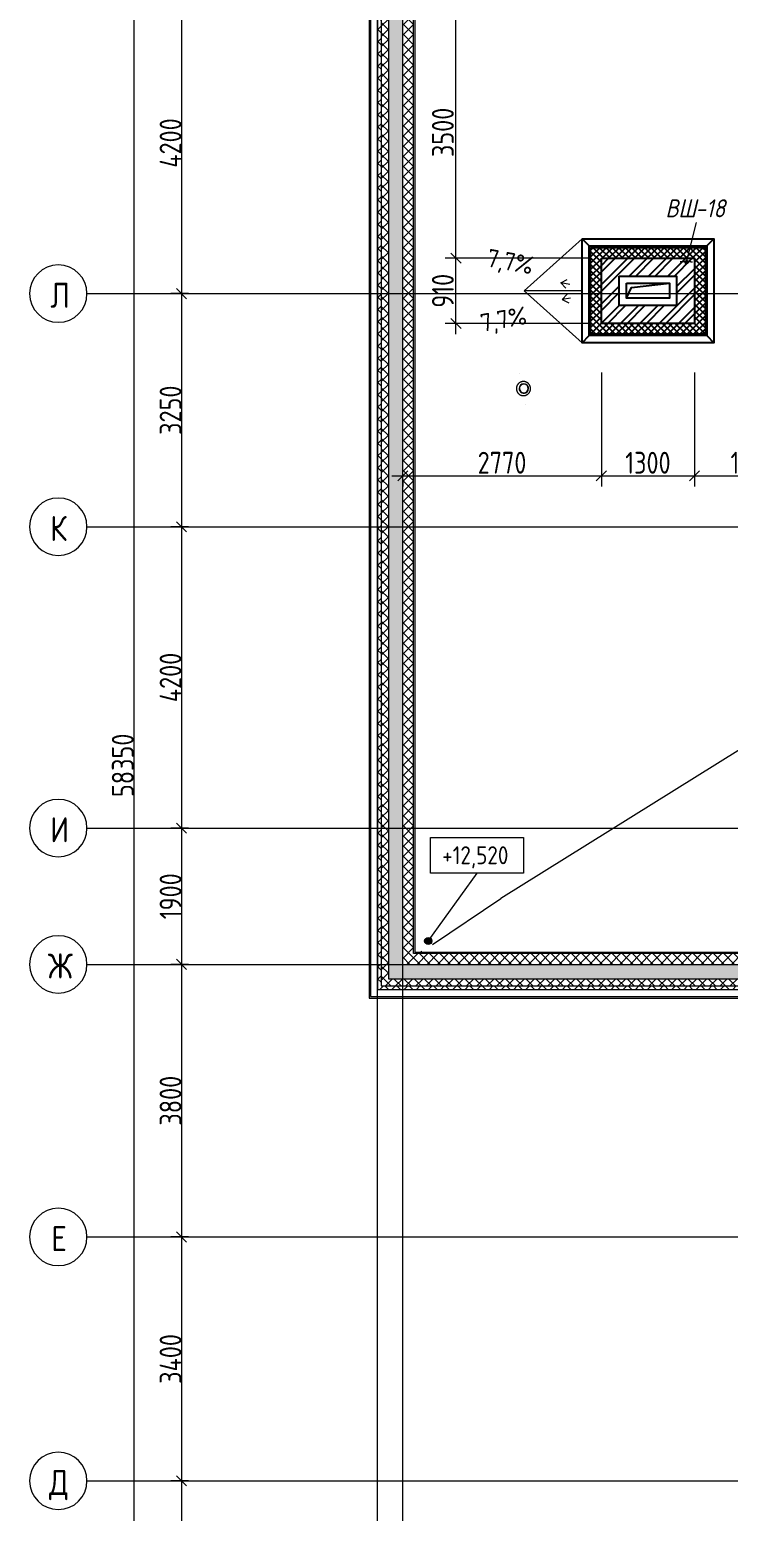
# Model space of a CAD drawing. Header units: millimetres. Extents: x -68946 to 690821, y -552984 to 293768.
# Drawn here: x 87963 to 97709, y -525181 to -504526 of the extents above; entities that cross this region are included whole.
import ezdxf

# ---------------------------------------------------------------- set-up
doc = ezdxf.new("R2010")
doc.units = ezdxf.units.MM
doc.linetypes.add('ADSK_Линия сетки', pattern=[2500, 2000, -250, 0, -250])
doc.layers.get('Defpoints').update_dxf_attribs({"color": 250})
for name, color, linetype, lineweight in [('Аннотация', 250, 'Continuous', 20), ('Крыша', 7, 'Continuous', 5), ('Оборудование', 7, 'Continuous', 9), ('Оси', 250, 'Continuous', 9), ('Отметки', 7, 'Continuous', 9), ('Размеры', 7, 'Continuous', 9), ('Стены внутренние', 7, 'Continuous', 9), ('Стены наружные', 7, 'Continuous', 9), ('Стены отделка', 7, 'Continuous', 13), ('Стены перегородки', 7, 'Continuous', 13), ('Стены штриховка', 250, 'Continuous', 9)]:
    doc.layers.add(name, color=color, linetype=linetype, lineweight=lineweight)
doc.styles.add('GOST Common', font='', dxfattribs={"width": 0.9, "height": 350})
doc.styles.add('GOST Common_1', font='', dxfattribs={"width": 0.9, "height": 250})
doc.styles.add('GOST Common_2', font='', dxfattribs={"width": 0.8, "height": 350})
doc.styles.add('GOST Common_I', font='', dxfattribs={"width": 0.9, "height": 250})
doc.styles.add('ISOCPEUR_1', font='isocpeur.ttf', dxfattribs={"width": 0.9, "height": 250})
doc.styles.add('А3', font='ГОСТ тип А.ttf')
doc.styles.get('GOST Common').set_extended_font_data('GOST Common')
doc.styles.get('GOST Common_1').set_extended_font_data('GOST Common')
doc.styles.get('GOST Common_2').set_extended_font_data('GOST Common')
doc.styles.get('GOST Common_I').set_extended_font_data('GOST Common', italic=True)
doc.dimstyles.new('ADSK_Основной_2_5_мм_Округление_до_10_мм_1', dxfattribs={"dimscale": 304.8, "dimtxt": 0.824897, "dimasz": 0.463911, "dimexe": 0.492126, "dimexo": 0.001615, "dimgap": 6.56168e-05, "dimtad": 1, "dimdec": 0, "dimlfac": 304.8, "dimrnd": 10, "dimdsep": 46, "dimtxsty": 'GOST Common_1', "dimblk1": 'OBLIQUE', "dimblk2": 'OBLIQUE', "dimsah": 1, "dimcen": 0.09, "dimdle": 0.492126, "dimazin": 0, "dimtfac": 1, "dimtdec": 4, "dimtix": 1, "dimtmove": 0, "dimatfit": 3, "dimfxl": 1, "dimtvp": 1, "dimtolj": 1, "dimtzin": 0, "dimlwd": 9, "dimlwe": 9, "dimarcsym": 2})
doc.dimstyles.new('ADSK_Основной_2_мм_1', dxfattribs={"dimscale": 304.8, "dimtxt": 201.142999, "dimasz": 0.463911, "dimexe": 0.492126, "dimexo": 0.492126, "dimgap": 0.098425, "dimtad": 1, "dimdec": 0, "dimdsep": 46, "dimtxsty": 'GOST Common_2', "dimblk1": 'OBLIQUE', "dimblk2": 'OBLIQUE', "dimsah": 1, "dimcen": 0.09, "dimdle": 0.492126, "dimazin": 0, "dimtfac": 1, "dimtdec": 4, "dimtix": 1, "dimtmove": 0, "dimatfit": 3, "dimfxl": 1, "dimtvp": 1, "dimtolj": 1, "dimtzin": 0, "dimlwd": 9, "dimlwe": 9, "dimarcsym": 2})
pattern_1 = [(135, (23667.23, -543980.64), (-142.56192, -142.56192), []), (135, (23809.8, -543980.64), (-142.56192, -142.56192), [252.016, -50.403, 3.353, -47.05])]
pattern_2 = [(45, (23667.23, -543980.64), (-70.71068, 70.71068), []), (135, (23667.23, -543980.64), (-70.71068, -70.71068), [])]
pattern_3 = [(135, (23667.23, -543980.64), (-84.85281, -84.85281), []), (225, (23667.23, -543980.64), (84.85281, -84.85281), [])]

# ---------------------------------------------------------------- blocks, each defined once
blk = doc.blocks.new('TN_Аэратор кровельный ТехноНИКОЛЬ - Аэратор кровельный ТехноНИКОЛЬ 160х460мм-V39-АР3_Кладочный план кровли _17_930 С2-3')
at = {"layer": 'Оборудование'}
for p, q in [((71131, 34668), (71131, 34668)), ((71176, 34516), (71176, 34516)), ((71201, 34388), (71201, 34389)), ((71217, 34231), (71217, 34231))]:
    blk.add_line(p, q, dxfattribs=at)
at = {"layer": 'Оборудование', "flags": 128}
for points in [[(71282, 34451), (71282, 34455), (71282, 34459), (71281, 34463), (71281, 34467), (71280, 34471), (71279, 34475), (71278, 34479), (71277, 34482), (71276, 34486), (71274, 34490), (71273, 34493), (71271, 34497), (71269, 34500), (71267, 34504), (71265, 34507), (71263, 34510), (71260, 34513), (71258, 34516), (71255, 34519), (71252, 34522), (71249, 34525), (71246, 34527), (71243, 34530), (71240, 34532), (71237, 34534), (71233, 34536), (71230, 34538), (71226, 34540), (71223, 34542), (71219, 34543), (71216, 34545), (71212, 34546), (71208, 34547), (71204, 34548), (71200, 34549), (71196, 34549), (71192, 34550), (71188, 34550), (71185, 34550), (71181, 34550), (71177, 34550), (71173, 34549), (71169, 34549), (71165, 34548), (71161, 34547), (71157, 34546), (71153, 34545), (71150, 34544), (71146, 34543), (71142, 34541), (71139, 34539), (71135, 34538), (71132, 34536), (71129, 34533), (71125, 34531), (71122, 34529), (71119, 34526), (71116, 34524), (71113, 34521), (71111, 34518), (71108, 34515), (71106, 34512), (71103, 34509), (71101, 34506), (71099, 34502), (71097, 34499), (71095, 34495), (71093, 34492), (71092, 34488), (71090, 34484), (71089, 34481), (71088, 34477), (71087, 34473), (71086, 34469), (71086, 34465), (71085, 34461), (71085, 34457), (71085, 34453), (71085, 34451)], [(71085, 34451), (71085, 34447), (71085, 34443), (71086, 34439), (71086, 34436), (71087, 34432), (71088, 34428), (71089, 34424), (71090, 34420), (71091, 34417), (71093, 34413), (71094, 34409), (71096, 34406), (71098, 34402), (71100, 34399), (71102, 34396), (71104, 34392), (71107, 34389), (71109, 34386), (71112, 34383), (71115, 34381), (71118, 34378), (71121, 34375), (71124, 34373), (71127, 34370), (71130, 34368), (71134, 34366), (71137, 34364), (71140, 34362), (71144, 34361), (71148, 34359), (71151, 34358), (71155, 34357), (71159, 34356), (71163, 34355), (71167, 34354), (71171, 34353), (71175, 34353), (71178, 34353), (71182, 34353), (71186, 34353), (71190, 34353), (71194, 34353), (71198, 34354), (71202, 34354), (71206, 34355), (71210, 34356), (71214, 34357), (71217, 34359), (71221, 34360), (71225, 34362), (71228, 34363), (71232, 34365), (71235, 34367), (71238, 34369), (71242, 34371), (71245, 34374), (71248, 34376), (71251, 34379), (71254, 34382), (71256, 34385), (71259, 34388), (71261, 34391), (71264, 34394), (71266, 34397), (71268, 34400), (71270, 34404), (71272, 34407), (71274, 34411), (71275, 34415), (71276, 34418), (71278, 34422), (71279, 34426), (71280, 34430), (71281, 34433), (71281, 34437), (71282, 34441), (71282, 34445), (71282, 34449), (71282, 34451)]]:
    blk.add_lwpolyline(points, dxfattribs=at)
at = {"layer": 'Оборудование'}
for centre, major_axis, start_param, end_param in [((71188, 34452), (-12.6, 63.8), 6.087704, 7.6585), ((71189, 34452), (-12.6, 63.8), 4.516907, 7.6585), ((71189, 34452), (-12, 60.8), 4.516907, 7.6585), ((71188, 34452), (-12, 60.8), 4.516907, 5.933399), ((71188, 34452), (-12.6, 63.8), 1.375315, 3.33881), ((71189, 34452), (-12.6, 63.8), 1.375315, 4.516907), ((71189, 34452), (-12, 60.8), 1.375315, 4.516907), ((71188, 34452), (-12, 60.8), 3.172849, 4.516907)]:
    blk.add_ellipse(centre, major_axis=major_axis, ratio=0.999485, start_param=start_param, end_param=end_param, dxfattribs=at)
blk = doc.blocks.new('Ось сетки - Круг_Ø8 мм-39983606-АР3_Кладочный план кровли _17_930 С2-3')
at = {"layer": 'Оси'}
for start, end in [(360, 180), (180, 360)]:
    blk.add_arc((0, 0), 4, start, end, dxfattribs=at)
blk = doc.blocks.new('Высотные отметки - Рамка-32693647-АР3_Кладочный план кровли _17_930 С2-3')
at = {"layer": 'Аннотация'}
for p, q in [((-6.5, 0), (-6.5, 5)), ((-6.5, 5), (6.5, 5)), ((6.5, 5), (6.5, 0)), ((6.5, 0), (-6.5, 0))]:
    blk.add_line(p, q, dxfattribs=at)
blk = doc.blocks.new('_Oblique')
at = {"color": 0, "linetype": 'ByBlock', "lineweight": -2}
blk.add_line((-0.5, -0.5), (0.5, 0.5), dxfattribs=at)
blk = doc.blocks.new('*D6239')
at = {"layer": 'Defpoints', "color": 0, "lineweight": 30, "transparency": 16777216}
for p in [(95937, -509155), (93167, -510645), (95937, -510745)]:
    blk.add_point(p, dxfattribs=at)
at = {"layer": 'Размеры', "color": 0, "lineweight": 9, "transparency": 16777216}
for p, q in [((95937, -509305), (95937, -510895)), ((93017, -510745), (96087, -510745)), ((93167, -510795), (93167, -510895))]:
    blk.add_line(p, q, dxfattribs=at)
at = {"layer": 'Размеры', "color": 0, "lineweight": 9, "transparency": 16777216, "xscale": 141.4, "yscale": 141.4, "zscale": 141.4, "rotation": 180}
blk.add_blockref('_Oblique', (93167, -510745), dxfattribs=at)
at = {"layer": 'Размеры', "color": 0, "lineweight": 9, "transparency": 16777216, "xscale": 141.4, "yscale": 141.4, "zscale": 141.4}
blk.add_blockref('_Oblique', (95937, -510745), dxfattribs=at)
at = {"layer": 'Размеры', "color": 0, "transparency": 16777216, "insert": (94552, -510563), "char_height": 304.8, "width": 560.47, "attachment_point": 5, "style": 'А3'}
blk.add_mtext('\\A1;2770', dxfattribs=at)
blk = doc.blocks.new('*D6240')
at = {"layer": 'Defpoints', "color": 0, "lineweight": 30, "transparency": 16777216}
for p in [(95937, -509155), (97237, -509155), (97237, -510745)]:
    blk.add_point(p, dxfattribs=at)
at = {"layer": 'Размеры', "color": 0, "lineweight": 9, "transparency": 16777216}
for p, q in [((95937, -509305), (95937, -510895)), ((97237, -509305), (97237, -510895)), ((95787, -510745), (97387, -510745))]:
    blk.add_line(p, q, dxfattribs=at)
at = {"layer": 'Размеры', "color": 0, "lineweight": 9, "transparency": 16777216, "xscale": 141.4, "yscale": 141.4, "zscale": 141.4, "rotation": 180}
blk.add_blockref('_Oblique', (95937, -510745), dxfattribs=at)
at = {"layer": 'Размеры', "color": 0, "lineweight": 9, "transparency": 16777216, "xscale": 141.4, "yscale": 141.4, "zscale": 141.4}
blk.add_blockref('_Oblique', (97237, -510745), dxfattribs=at)
at = {"layer": 'Размеры', "color": 0, "transparency": 16777216, "insert": (96587, -510563), "char_height": 304.8, "width": 560.47, "attachment_point": 5, "style": 'А3'}
blk.add_mtext('\\A1;1300', dxfattribs=at)
blk = doc.blocks.new('*D6241')
at = {"layer": 'Defpoints', "color": 0, "lineweight": 30, "transparency": 16777216}
for p in [(97237, -509155), (98887, -509155), (98887, -510745)]:
    blk.add_point(p, dxfattribs=at)
at = {"layer": 'Размеры', "color": 0, "lineweight": 9, "transparency": 16777216}
for p, q in [((97237, -509305), (97237, -510895)), ((98887, -509305), (98887, -510895)), ((97087, -510745), (99037, -510745))]:
    blk.add_line(p, q, dxfattribs=at)
at = {"layer": 'Размеры', "color": 0, "lineweight": 9, "transparency": 16777216, "xscale": 141.4, "yscale": 141.4, "zscale": 141.4, "rotation": 180}
blk.add_blockref('_Oblique', (97237, -510745), dxfattribs=at)
at = {"layer": 'Размеры', "color": 0, "lineweight": 9, "transparency": 16777216, "xscale": 141.4, "yscale": 141.4, "zscale": 141.4}
blk.add_blockref('_Oblique', (98887, -510745), dxfattribs=at)
at = {"layer": 'Размеры', "color": 0, "transparency": 16777216, "insert": (98062, -510563), "char_height": 304.8, "width": 580.93, "attachment_point": 5, "style": 'А3'}
blk.add_mtext('\\A1;1650', dxfattribs=at)
blk = doc.blocks.new('*D6409')
at = {"layer": 'Defpoints', "color": 0, "lineweight": 30, "transparency": 16777216}
for p in [(93909, -507711), (95937, -507711), (95937, -508621)]:
    blk.add_point(p, dxfattribs=at)
at = {"layer": 'Размеры', "color": 0, "lineweight": 9, "transparency": 16777216}
for p, q in [((93909, -508771), (93909, -507561)), ((95787, -507711), (93759, -507711)), ((95787, -508621), (93759, -508621))]:
    blk.add_line(p, q, dxfattribs=at)
at = {"layer": 'Размеры', "color": 0, "lineweight": 9, "transparency": 16777216, "xscale": 141.4, "yscale": 141.4, "zscale": 141.4}
for p, rotation in [((93909, -507711), 90), ((93909, -508621), 270)]:
    blk.add_blockref('_Oblique', p, dxfattribs=dict(at, rotation=rotation))
at = {"layer": 'Размеры', "color": 0, "transparency": 16777216, "insert": (93727, -508166), "char_height": 304.8, "attachment_point": 5, "rotation": 90, "style": 'А3'}
blk.add_mtext('\\A1;910', dxfattribs=at)
blk = doc.blocks.new('*D6446')
at = {"layer": 'Defpoints', "color": 0, "lineweight": 30, "transparency": 16777216}
for p in [(93909, -504206), (94409, -504206), (95937, -507711)]:
    blk.add_point(p, dxfattribs=at)
at = {"layer": 'Размеры', "color": 0, "lineweight": 9, "transparency": 16777216}
for p, q in [((93909, -507861), (93909, -504056)), ((94259, -504206), (93759, -504206)), ((95787, -507711), (93759, -507711))]:
    blk.add_line(p, q, dxfattribs=at)
at = {"layer": 'Размеры', "color": 0, "lineweight": 9, "transparency": 16777216, "xscale": 141.4, "yscale": 141.4, "zscale": 141.4}
for p, rotation in [((93909, -504206), 90), ((93909, -507711), 270)]:
    blk.add_blockref('_Oblique', p, dxfattribs=dict(at, rotation=rotation))
at = {"layer": 'Размеры', "color": 0, "transparency": 16777216, "insert": (93727, -505958), "char_height": 304.8, "attachment_point": 5, "rotation": 90, "style": 'А3'}
blk.add_mtext('\\A1;3500', dxfattribs=at)
blk = doc.blocks.new('*D6441')
at = {"layer": 'Defpoints', "color": 0, "lineweight": 30, "transparency": 16777216}
for p in [(90182, -504006), (90082, -508206), (90182, -508206)]:
    blk.add_point(p, dxfattribs=at)
at = {"layer": 'Размеры', "color": 0, "lineweight": 9, "transparency": 16777216}
for p, q in [((90082, -503856), (90082, -508356)), ((90181, -504006), (89932, -504006)), ((90181, -508206), (89932, -508206))]:
    blk.add_line(p, q, dxfattribs=at)
at = {"layer": 'Размеры', "color": 0, "lineweight": 9, "transparency": 16777216, "xscale": 141.4, "yscale": 141.4, "zscale": 141.4}
for p, rotation in [((90082, -504006), 90), ((90082, -508206), 270)]:
    blk.add_blockref('_Oblique', p, dxfattribs=dict(at, rotation=rotation))
at = {"layer": 'Размеры', "color": 0, "transparency": 16777216, "insert": (89929, -506106), "char_height": 304.8, "width": 782.41, "attachment_point": 5, "rotation": 90, "style": 'А3'}
blk.add_mtext('\\A1;4200', dxfattribs=at)
blk = doc.blocks.new('*D6442')
at = {"layer": 'Defpoints', "color": 0, "lineweight": 30, "transparency": 16777216}
for p in [(90182, -508206), (90082, -511456), (90182, -511456)]:
    blk.add_point(p, dxfattribs=at)
at = {"layer": 'Размеры', "color": 0, "lineweight": 9, "transparency": 16777216}
for p, q in [((90082, -508056), (90082, -511606)), ((90181, -508206), (89932, -508206)), ((90181, -511456), (89932, -511456))]:
    blk.add_line(p, q, dxfattribs=at)
at = {"layer": 'Размеры', "color": 0, "lineweight": 9, "transparency": 16777216, "xscale": 141.4, "yscale": 141.4, "zscale": 141.4}
for p, rotation in [((90082, -508206), 90), ((90082, -511456), 270)]:
    blk.add_blockref('_Oblique', p, dxfattribs=dict(at, rotation=rotation))
at = {"layer": 'Размеры', "color": 0, "transparency": 16777216, "insert": (89929, -509831), "char_height": 304.8, "width": 756.84, "attachment_point": 5, "rotation": 90, "style": 'А3'}
blk.add_mtext('\\A1;3250', dxfattribs=at)
blk = doc.blocks.new('*D6443')
at = {"layer": 'Defpoints', "color": 0, "lineweight": 30, "transparency": 16777216}
for p in [(90182, -511456), (90082, -515656), (90182, -515656)]:
    blk.add_point(p, dxfattribs=at)
at = {"layer": 'Размеры', "color": 0, "lineweight": 9, "transparency": 16777216}
for p, q in [((90082, -511306), (90082, -515806)), ((90181, -511456), (89932, -511456)), ((90181, -515656), (89932, -515656))]:
    blk.add_line(p, q, dxfattribs=at)
at = {"layer": 'Размеры', "color": 0, "lineweight": 9, "transparency": 16777216, "xscale": 141.4, "yscale": 141.4, "zscale": 141.4}
for p, rotation in [((90082, -511456), 90), ((90082, -515656), 270)]:
    blk.add_blockref('_Oblique', p, dxfattribs=dict(at, rotation=rotation))
at = {"layer": 'Размеры', "color": 0, "transparency": 16777216, "insert": (89929, -513556), "char_height": 304.8, "width": 782.41, "attachment_point": 5, "rotation": 90, "style": 'А3'}
blk.add_mtext('\\A1;4200', dxfattribs=at)
blk = doc.blocks.new('*D6444')
at = {"layer": 'Defpoints', "color": 0, "lineweight": 30, "transparency": 16777216}
for p in [(90182, -515656), (90082, -517556), (90182, -517556)]:
    blk.add_point(p, dxfattribs=at)
at = {"layer": 'Размеры', "color": 0, "lineweight": 9, "transparency": 16777216}
for p, q in [((90082, -515506), (90082, -517706)), ((90181, -515656), (89932, -515656)), ((90181, -517556), (89932, -517556))]:
    blk.add_line(p, q, dxfattribs=at)
at = {"layer": 'Размеры', "color": 0, "lineweight": 9, "transparency": 16777216, "xscale": 141.4, "yscale": 141.4, "zscale": 141.4}
for p, rotation in [((90082, -515656), 90), ((90082, -517556), 270)]:
    blk.add_blockref('_Oblique', p, dxfattribs=dict(at, rotation=rotation))
at = {"layer": 'Размеры', "color": 0, "transparency": 16777216, "insert": (89929, -516606), "char_height": 304.8, "width": 700.59, "attachment_point": 5, "rotation": 90, "style": 'А3'}
blk.add_mtext('\\A1;1900', dxfattribs=at)
blk = doc.blocks.new('*D6412')
at = {"layer": 'Defpoints', "color": 0, "lineweight": 30, "transparency": 16777216}
for p in [(90182, -517556), (90082, -521356), (90182, -521356)]:
    blk.add_point(p, dxfattribs=at)
at = {"layer": 'Размеры', "color": 0, "lineweight": 9, "transparency": 16777216}
for p, q in [((90082, -517406), (90082, -521506)), ((90181, -517556), (89932, -517556)), ((90181, -521356), (89932, -521356))]:
    blk.add_line(p, q, dxfattribs=at)
at = {"layer": 'Размеры', "color": 0, "lineweight": 9, "transparency": 16777216, "xscale": 141.4, "yscale": 141.4, "zscale": 141.4}
for p, rotation in [((90082, -517556), 90), ((90082, -521356), 270)]:
    blk.add_blockref('_Oblique', p, dxfattribs=dict(at, rotation=rotation))
at = {"layer": 'Размеры', "color": 0, "transparency": 16777216, "insert": (89929, -519456), "char_height": 304.8, "width": 756.84, "attachment_point": 5, "rotation": 90, "style": 'А3'}
blk.add_mtext('\\A1;3800', dxfattribs=at)
blk = doc.blocks.new('*D6413')
at = {"layer": 'Defpoints', "color": 0, "lineweight": 30, "transparency": 16777216}
for p in [(90182, -521356), (90082, -524756), (90182, -524756)]:
    blk.add_point(p, dxfattribs=at)
at = {"layer": 'Размеры', "color": 0, "lineweight": 9, "transparency": 16777216}
for p, q in [((90082, -521206), (90082, -524906)), ((90181, -521356), (89932, -521356)), ((90181, -524756), (89932, -524756))]:
    blk.add_line(p, q, dxfattribs=at)
at = {"layer": 'Размеры', "color": 0, "lineweight": 9, "transparency": 16777216, "xscale": 141.4, "yscale": 141.4, "zscale": 141.4}
for p, rotation in [((90082, -521356), 90), ((90082, -524756), 270)]:
    blk.add_blockref('_Oblique', p, dxfattribs=dict(at, rotation=rotation))
at = {"layer": 'Размеры', "color": 0, "transparency": 16777216, "insert": (89929, -523056), "char_height": 304.8, "width": 782.41, "attachment_point": 5, "rotation": 90, "style": 'А3'}
blk.add_mtext('\\A1;3400', dxfattribs=at)
blk = doc.blocks.new('*D6414')
at = {"layer": 'Defpoints', "color": 0, "lineweight": 30, "transparency": 16777216}
for p in [(90182, -524756), (90082, -528056), (90182, -528056)]:
    blk.add_point(p, dxfattribs=at)
at = {"layer": 'Размеры', "color": 0, "lineweight": 9, "transparency": 16777216}
for p, q in [((90082, -524606), (90082, -528206)), ((90181, -524756), (89932, -524756)), ((90181, -528056), (89932, -528056))]:
    blk.add_line(p, q, dxfattribs=at)
at = {"layer": 'Размеры', "color": 0, "lineweight": 9, "transparency": 16777216, "xscale": 141.4, "yscale": 141.4, "zscale": 141.4}
for p, rotation in [((90082, -524756), 90), ((90082, -528056), 270)]:
    blk.add_blockref('_Oblique', p, dxfattribs=dict(at, rotation=rotation))
at = {"layer": 'Размеры', "color": 0, "transparency": 16777216, "insert": (89929, -526406), "char_height": 304.8, "width": 756.84, "attachment_point": 5, "rotation": 90, "style": 'А3'}
blk.add_mtext('\\A1;3300', dxfattribs=at)
blk = doc.blocks.new('*D6447')
at = {"layer": 'Defpoints', "color": 0, "lineweight": 30, "transparency": 16777216}
for p in [(90605, -485606), (89415, -543956), (91454, -543956)]:
    blk.add_point(p, dxfattribs=at)
at = {"layer": 'Размеры', "color": 0, "lineweight": 9, "transparency": 16777216}
for p, q in [((89415, -485456), (89415, -544106)), ((90604, -485606), (89265, -485606)), ((91453, -543956), (89265, -543956))]:
    blk.add_line(p, q, dxfattribs=at)
at = {"layer": 'Размеры', "color": 0, "lineweight": 9, "transparency": 16777216, "xscale": 141.4, "yscale": 141.4, "zscale": 141.4}
for p, rotation in [((89415, -485606), 90), ((89415, -543956), 270)]:
    blk.add_blockref('_Oblique', p, dxfattribs=dict(at, rotation=rotation))
at = {"layer": 'Размеры', "color": 0, "transparency": 16777216, "insert": (89263, -514781), "char_height": 304.8, "attachment_point": 5, "rotation": 90, "style": 'А3'}
blk.add_mtext('\\A1;58350', dxfattribs=at)

msp = doc.modelspace()

# ---------------------------------------------------------------- hatches: boundary and pattern name
at = {"true_color": 0x000000}
h = msp.add_hatch(dxfattribs=at)
h.set_pattern_fill('ANSI37', color=18, scale=20)
h.set_pattern_definition([(45, (23667.23, -543980.64), (-44.90128, 44.90128), []), (135, (23667.23, -543980.64), (-44.90128, -44.90128), [])])
h.paths.add_polyline_path([(95937.2408, -507710.6404), (97140.7428, -507710.6404), (97178.5046, -507560.6404), (95787.2408, -507560.6404), (95787.2408, -508770.6404), (97387.2408, -508770.6404), (97387.2408, -507560.6404), (97178.5046, -507560.6404), (97140.7428, -507710.6404), (97237.2408, -507710.6404), (97237.2408, -508620.6404), (95937.2408, -508620.6404)])
h = msp.add_hatch(dxfattribs=at)
h.set_pattern_fill('ANSI32', color=18, scale=20)
h.set_pattern_definition([(45, (23667.23, -543980.64), (-134.70384, 134.70384), []), (45, (23757.03, -543980.64), (-134.70384, 134.70384), [])])
h.paths.add_polyline_path([(95937.2408, -508620.6404), (97237.2408, -508620.6404), (97237.2408, -507710.6404), (95937.2408, -507710.6404)])
h.paths.add_polyline_path([(96187.2408, -507960.6404), (96987.2408, -507960.6404), (96987.2408, -508370.6404), (96187.2408, -508370.6404)], flags=16)
h.paths.add_polyline_path([(96287.2408, -508060.6404), (96887.2408, -508060.6404), (96887.2408, -508270.6404), (96287.2408, -508270.6404)], flags=0)
h.paths.add_polyline_path([(96287.2408, -508060.6404), (96887.2408, -508060.6404), (96887.2408, -508270.6404), (96587.2408, -508165.6404), (96287.2408, -508270.6404)], flags=0)
h.paths.add_polyline_path([(97101.9295, -507763.6404), (97151.72, -507763.6404, 0.9123704566)], flags=16)
h.paths.add_polyline_path([(98887.2408, -508620.6404), (100187.2408, -508620.6404), (100187.2408, -507710.6404), (100140.7428, -507710.6404), (100132.9279, -507741.6831, -0.3436917468), (100151.8247, -507765.9267, -1), (100101.8247, -507765.9267, -0.4884366186), (100132.9279, -507741.6831), (100140.7428, -507710.6404), (98887.2408, -507710.6404)])
h.paths.add_polyline_path([(99137.2408, -507960.6404), (99937.2408, -507960.6404), (99937.2408, -508370.6404), (99137.2408, -508370.6404)], flags=16)
h.paths.add_polyline_path([(99237.2408, -508060.6404), (99837.2408, -508060.6404), (99837.2408, -508270.6404), (99237.2408, -508270.6404)], flags=0)
h.paths.add_polyline_path([(96689.2509, -508231.6844), (96867.2509, -508231.6844), (96867.2509, -507991.6844), (96689.2509, -507991.6844)], flags=8)
h.paths.add_polyline_path([(99619.2509, -508231.6844), (99797.2509, -508231.6844), (99797.2509, -507991.6844), (99619.2509, -507991.6844)], flags=8)
at = {"layer": 'Аннотация'}
h = msp.add_hatch(color=256, dxfattribs=at)
edge = h.paths.add_edge_path()
edge.add_arc((97126.8247, -507765.9267), 25, 0, 360)
at = {"layer": 'Отметки'}
h = msp.add_hatch(color=256, dxfattribs=at)
edge = h.paths.add_edge_path()
edge.add_arc((93522.5457, -517229.991), 50, 0, 360)
at = {"layer": 'Стены внутренние', "lineweight": 5}
h = msp.add_hatch(dxfattribs=at)
h.set_pattern_fill('FP_1', color=256, style=0, pattern_type=2)
h.set_pattern_definition(pattern_1)
h.paths.add_polyline_path([(93167.2298, -517755.5807), (93167.2298, -497677.641), (92967.2298, -497677.641), (92967.2298, -517755.5807)])
h = msp.add_hatch(dxfattribs=at)
h.set_pattern_fill('FP_1', color=256, style=0, pattern_type=2)
h.set_pattern_definition(pattern_1)
h.paths.add_polyline_path([(126340.5312, -517755.5807), (126340.5312, -517555.5807), (93167.2298, -517555.5807), (93167.2298, -517755.5807), (125348.4245, -517755.5807)])
at = {"layer": 'Стены наружные', "lineweight": 5}
h = msp.add_hatch(dxfattribs=at)
h.set_pattern_fill('FP_33', color=256, style=0, pattern_type=2)
h.set_pattern_definition(pattern_2)
h.paths.add_polyline_path([(93167.2298, -517555.6404), (93317.2298, -517555.6404), (93317.2298, -500366.641), (93167.2298, -500366.641), (93167.2298, -517348.788)])
h = msp.add_hatch(dxfattribs=at)
h.set_pattern_fill('FP_34', color=256, style=0, pattern_type=2)
h.set_pattern_definition(pattern_3)
h.paths.add_polyline_path([(92817.2298, -517855.5807), (92867.2298, -517855.5807), (92867.2298, -500655.6404), (92817.2298, -500655.6404), (92817.2298, -517755.5807)])
h = msp.add_hatch(dxfattribs=at)
h.set_pattern_fill('FP_33', color=256, style=0, pattern_type=2)
h.set_pattern_definition(pattern_2)
h.paths.add_polyline_path([(92967.2298, -517755.5807), (92967.2298, -500655.6404), (92867.2298, -500655.6404), (92867.2298, -517755.5807)])
h = msp.add_hatch(dxfattribs=at)
h.set_pattern_fill('FP_33', color=256, style=0, pattern_type=2)
h.set_pattern_definition(pattern_2)
h.paths.add_polyline_path([(125348.4245, -517555.6404), (126340.5312, -517555.6404), (126340.5312, -517405.6404), (93317.2298, -517405.6404), (93317.2298, -517555.6404), (123930.682, -517555.6404)])
h = msp.add_hatch(dxfattribs=at)
h.set_pattern_fill('FP_33', color=256, style=0, pattern_type=2)
h.set_pattern_definition(pattern_2)
h.paths.add_polyline_path([(125348.4245, -517855.5807), (126340.5312, -517855.5807), (126340.5312, -517755.5807), (92867.2298, -517755.5807), (92867.2298, -517855.5807), (122512.9395, -517855.5807)])
h = msp.add_hatch(dxfattribs=at)
h.set_pattern_fill('FP_34', color=256, style=0, pattern_type=2)
h.set_pattern_definition(pattern_3)
h.paths.add_polyline_path([(125348.4245, -517905.5807), (126340.5312, -517905.5807), (126340.5312, -517855.5807), (92817.2298, -517855.5807), (92817.2298, -517905.5807), (122512.9395, -517905.5807)])

# ---------------------------------------------------------------- linework, layer by layer
at = {"color": 7}
for p, q in [((95667.2408, -507440.6404), (95767.2408, -507540.6404)), ((97407.2408, -507540.6404), (97507.2408, -507440.6404)), ((95667.2408, -508890.6404), (95767.2408, -508790.6404)), ((97407.2408, -508790.6404), (97507.2408, -508890.6404))]:
    msp.add_line(p, q, dxfattribs=at)
for points in [[(95667.2408, -507440.6404), (97507.2408, -507440.6404), (97507.2408, -508890.6404), (95667.2408, -508890.6404)], [(95767.2408, -507540.6404), (97407.2408, -507540.6404), (97407.2408, -508790.6404), (95767.2408, -508790.6404)], [(95787.2408, -507560.6404), (97387.2408, -507560.6404), (97387.2408, -508770.6404), (95787.2408, -508770.6404)], [(95937.2408, -507710.6404), (97237.2408, -507710.6404), (97237.2408, -508620.6404), (95937.2408, -508620.6404)], [(96187.2408, -507960.6404), (96987.2408, -507960.6404), (96987.2408, -508370.6404), (96187.2408, -508370.6404)], [(96287.2408, -508060.6404), (96887.2408, -508060.6404), (96887.2408, -508270.6404), (96287.2408, -508270.6404)]]:
    msp.add_lwpolyline(points, close=True, dxfattribs=at)
msp.add_lwpolyline([(96287.2408, -508270.6404), (96357.8262, -508121.2504), (96887.2408, -508060.6404)], dxfattribs=at)
at = {"layer": 'Аннотация'}
msp.add_line((97126.8247, -507765.9267), (97265.7859, -507213.9353), dxfattribs=at)
msp.add_circle((97126.8247, -507765.9267), 25, dxfattribs=at)
at = {"layer": 'Крыша'}
for p, q in [((94858.7872, -508165.6404), (95667.2408, -507440.6404)), ((95667.2408, -508890.6404), (94858.7872, -508165.6404)), ((95667.2408, -508165.6404), (94858.7872, -508165.6404)), ((106439.4366, -509222.6404), (94533.8669, -516637.3638)), ((93580.9669, -517277.6404), (94533.8669, -516637.3638)), ((94533.8669, -516637.3638), (94533.8669, -516637.3638)), ((93432.1406, -517377.6404), (93420.2345, -517385.6404))]:
    msp.add_line(p, q, dxfattribs=at)
at = {"layer": 'Оси', "linetype": 'ADSK_Линия сетки', "ltscale": 100}
for p, q in [((92817.2298, -547719.4803), (92817.2298, -482778.6358)), ((93167.2298, -546449.4803), (93167.2298, -483294.1481)), ((88763.207, -508205.64), (180488.1093, -508205.64)), ((88763.207, -511455.64), (180488.1093, -511455.64)), ((88763.207, -515655.64), (180488.1093, -515655.64)), ((88763.207, -517555.6404), (180488.1093, -517555.6404)), ((88763.207, -521355.6404), (180488.1093, -521355.6404)), ((88763.207, -524755.6404), (180488.1093, -524755.6404))]:
    msp.add_line(p, q, dxfattribs=at)
at = {"layer": 'Отметки'}
msp.add_line((93522.5457, -517229.991), (94202.7391, -516286.1103), dxfattribs=at)
msp.add_circle((93522.5457, -517229.991), 50, dxfattribs=at)
at = {"layer": 'Размеры'}
for p, q in [((95372.06, -508054.8874), (95461.7592, -508008.8188)), ((95372.06, -508054.8874), (95439.7748, -508129.6067)), ((95499.0959, -508078.009), (95372.06, -508054.8874)), ((95392.5581, -508289.6744), (95460.2728, -508214.9551)), ((95504.9855, -508269.2116), (95392.5581, -508289.6744)), ((95392.5581, -508289.6744), (95482.2572, -508335.743))]:
    msp.add_line(p, q, dxfattribs=at)
at = {"layer": 'Стены отделка', "lineweight": 5}
for p, q in [((92697.2298, -500925.6404), (92697.2298, -518025.5807)), ((97187.2298, -507763.6404), (97209.2298, -507763.6404)), ((92697.2298, -518025.5807), (128097.2304, -518025.5807))]:
    msp.add_line(p, q, dxfattribs=at)
at = {"layer": 'Стены перегородки'}
for p, q in [((92967.2298, -497505.641), (92967.2298, -517755.5807)), ((93167.2298, -517555.6404), (93167.2298, -497505.641)), ((93337.2298, -497505.641), (93337.2298, -517385.6404)), ((92817.2298, -500655.6404), (92817.2298, -517905.5807)), ((92867.2298, -500655.6404), (92867.2298, -517855.5807)), ((93337.2298, -517385.6404), (128117.2304, -517385.6404)), ((93167.2298, -517555.5807), (128367.2304, -517555.5807)), ((93167.2298, -517555.6404), (128267.2304, -517555.6404)), ((92967.2298, -517755.5807), (128367.2304, -517755.5807)), ((92817.2298, -517905.5807), (128217.2304, -517905.5807)), ((92867.2298, -517855.5807), (128217.2304, -517855.5807))]:
    msp.add_line(p, q, dxfattribs=at)
at = {"layer": 'Стены штриховка'}
for p, q in [((93317.2298, -517405.6404), (93317.2298, -497505.641)), ((92717.2298, -500905.6404), (92717.2298, -518005.5807)), ((97187.2298, -507763.6404), (97037.2298, -507763.6404)), ((97187.2298, -507763.6404), (97187.2298, -507765.6404)), ((128117.2304, -517405.6404), (93317.2298, -517405.6404)), ((92717.2298, -518005.5807), (128117.2304, -518005.5807))]:
    msp.add_line(p, q, dxfattribs=at)

# ---------------------------------------------------------------- block references
at = {"layer": 'Оборудование'}
msp.add_blockref('TN_Аэратор кровельный ТехноНИКОЛЬ - Аэратор кровельный ТехноНИКОЛЬ 160х460мм-V39-АР3_Кладочный план кровли _17_930 С2-3', (23667.2298, -543980.641), dxfattribs=at)
at = {"layer": 'Оси', "xscale": 99.99999999999993, "yscale": 99.99999999999993, "zscale": 99.99999999999993, "rotation": 269.9999999999994}
for p in [(88363.207, -508205.6404), (88363.207, -511455.64), (88363.207, -515655.64), (88363.207, -517555.6404), (88363.207, -521355.6404), (88363.207, -524755.6404)]:
    msp.add_blockref('Ось сетки - Круг_Ø8 мм-39983606-АР3_Кладочный план кровли _17_930 С2-3', p, dxfattribs=at)
at = {"layer": 'Отметки', "xscale": 99.99999999999993, "yscale": 99.99999999999993, "zscale": 99.99999999999993}
msp.add_blockref('Высотные отметки - Рамка-32693647-АР3_Кладочный план кровли _17_930 С2-3', (94202.7391, -516286.1103), dxfattribs=at)

# ---------------------------------------------------------------- texts
at = {"layer": 'Аннотация', "char_height": 250, "attachment_point": 1, "style": 'GOST Common_I'}
for s, insert, width in [('ВШ', (96831.0193, -506891.5082), 505.063125), ('-18', (97247.7381, -506891.5082), 533.923875)]:
    msp.add_mtext(s, dxfattribs=dict(at, insert=insert, width=width))
at = {"layer": 'Оси', "char_height": 350, "attachment_point": 1, "style": 'GOST Common'}
for s, insert, width in [('\\fGOST Common|b0|i0|c204|p34|;\\W.9;Л', (88252.5841, -508053.0535), 303.037875), ('\\fGOST Common|b0|i0|c204|p34|;\\W.9;К', (88249.8841, -511303.0531), 310.253062), ('\\fGOST Common|b0|i0|c204|p34|;\\W.9;И', (88249.8841, -515503.0531), 310.253062), ('\\fGOST Common|b0|i0|c204|p34|;\\W.9;Ж', (88217.0341, -517403.0535), 389.620125), ('\\fGOST Common|b0|i0|c204|p34|;\\W.9;Е', (88264.7341, -521203.0535), 274.177125), ('\\fGOST Common|b0|i0|c204|p34|;\\W.9;Д', (88235.0341, -524603.0535), 346.329)]:
    msp.add_mtext(s, dxfattribs=dict(at, insert=insert, width=width))
at = {"layer": 'Отметки', "insert": (93717.4929, -515909.4032), "char_height": 250, "width": 1164.590943, "attachment_point": 1, "line_spacing_factor": 1.022761, "style": 'GOST Common_1'}
msp.add_mtext('+12,520', dxfattribs=at)
at = {"layer": 'Размеры', "char_height": 250, "width": 854.495671, "attachment_point": 1, "line_spacing_factor": 1.149209, "style": 'ISOCPEUR_1'}
for insert, rotation in [((94372.4919, -507578.4585), 349.6846163), ((94232.3097, -508495.9247), 10.3153837)]:
    msp.add_mtext('7,7%', dxfattribs=dict(at, insert=insert, rotation=rotation))

# ---------------------------------------------------------------- dimensions: what is measured, and where the dimension line sits
at = {"layer": 'Размеры'}
for base, p1, p2, dimstyle, override, picture, middle in [((89415.3189, -543955.6404), (90604.5651, -485605.6404), (91453.579, -543955.6404), 'ADSK_Основной_2_5_мм_Округление_до_10_мм_1', {"dimtxt": 1, "dimlfac": 1, "dimpost": '<>', "dimtxsty": 'А3', "dimfxl": 4200}, '*D6447', (89262.8989, -514780.6404)), ((90081.7447, -508205.6404), (90181.7296, -504005.6404), (90181.7296, -508205.6404), 'ADSK_Основной_2_5_мм_Округление_до_10_мм_1', {"dimtxt": 1, "dimlfac": 1, "dimpost": '<>', "dimtxsty": 'А3', "dimfxl": 4200}, '*D6441', (89929.3247, -506105.6404)), ((93909.0799, -507710.6404), (95937.2408, -508620.6404), (95937.2408, -507710.6404), 'ADSK_Основной_2_мм_1', {"dimtxt": 1, "dimlfac": 1, "dimpost": '<>', "dimtxsty": 'А3', "dimfxl": 1680}, '*D6409', (93726.6799, -508165.6404)), ((90081.7447, -511455.64), (90181.7296, -508205.6404), (90181.7296, -511455.64), 'ADSK_Основной_2_5_мм_Округление_до_10_мм_1', {"dimtxt": 1, "dimlfac": 1, "dimpost": '<>', "dimtxsty": 'А3', "dimfxl": 3249.999602}, '*D6442', (89929.3247, -509830.6402)), ((90081.7447, -515655.64), (90181.7296, -511455.64), (90181.7296, -515655.64), 'ADSK_Основной_2_5_мм_Округление_до_10_мм_1', {"dimtxt": 1, "dimlfac": 1, "dimpost": '<>', "dimtxsty": 'А3', "dimfxl": 4200}, '*D6443', (89929.3247, -513555.64)), ((90081.7447, -517555.6404), (90181.7296, -515655.64), (90181.7296, -517555.6404), 'ADSK_Основной_2_5_мм_Округление_до_10_мм_1', {"dimtxt": 1, "dimlfac": 1, "dimpost": '<>', "dimtxsty": 'А3', "dimfxl": 1900.000398}, '*D6444', (89929.3247, -516605.6402)), ((90081.7447, -521355.6404), (90181.7296, -517555.6404), (90181.7296, -521355.6404), 'ADSK_Основной_2_5_мм_Округление_до_10_мм_1', {"dimtxt": 1, "dimlfac": 1, "dimpost": '<>', "dimtxsty": 'А3', "dimfxl": 3800}, '*D6412', (89929.3247, -519455.6404)), ((90081.7447, -524755.6404), (90181.7296, -521355.6404), (90181.7296, -524755.6404), 'ADSK_Основной_2_5_мм_Округление_до_10_мм_1', {"dimtxt": 1, "dimlfac": 1, "dimpost": '<>', "dimtxsty": 'А3', "dimfxl": 3400}, '*D6413', (89929.3247, -523055.6404)), ((90081.7447, -528055.6404), (90181.7296, -524755.6404), (90181.7296, -528055.6404), 'ADSK_Основной_2_5_мм_Округление_до_10_мм_1', {"dimtxt": 1, "dimlfac": 1, "dimpost": '<>', "dimtxsty": 'А3', "dimfxl": 3300}, '*D6414', (89929.3247, -526405.6404))]:
    dim = msp.add_linear_dim(base=base, p1=p1, p2=p2, angle=90, dimstyle=dimstyle, override=override, dxfattribs=at)
    dim.commit()
    dim.dimension.update_dxf_attribs({"geometry": picture, "text_midpoint": middle})
dim = msp.add_linear_dim(base=(93909.0799, -504205.6404), p1=(95937.2408, -507710.6404), p2=(94408.76, -504205.6404), angle=90, text='3500', dimstyle='ADSK_Основной_2_мм_1', override={"dimtxt": 1, "dimlfac": 1, "dimpost": '<>', "dimtxsty": 'А3', "dimfxl": 1680}, dxfattribs=at)
dim.commit()
dim.dimension.update_dxf_attribs({"geometry": '*D6446', "text_midpoint": (93726.6799, -505958.1404)})
for base, p1, p2, override, picture, middle in [((95937.2408, -510745.0745), (93167.2298, -510645.0896), (95937.2408, -509154.6404), {"dimtxt": 1, "dimlfac": 1, "dimpost": '<>', "dimtxsty": 'А3', "dimfxl": 2815.50181}, '*D6239', (94552.2353, -510562.6745)), ((97237.2408, -510745.0745), (95937.2408, -509154.6404), (97237.2408, -509154.6404), {"dimtxt": 1, "dimlfac": 1, "dimpost": '<>', "dimtxsty": 'А3', "dimfxl": 1680}, '*D6240', (96587.2408, -510562.6745)), ((98887.2408, -510745.0745), (97237.2408, -509154.6404), (98887.2408, -509154.6404), {"dimtxt": 1, "dimlfac": 1, "dimpost": '<>', "dimtxsty": 'А3', "dimfxl": 1640}, '*D6241', (98062.2408, -510562.6745))]:
    dim = msp.add_linear_dim(base=base, p1=p1, p2=p2, dimstyle='ADSK_Основной_2_мм_1', override=override, dxfattribs=at)
    dim.commit()
    dim.dimension.update_dxf_attribs({"geometry": picture, "text_midpoint": middle})

doc.saveas('drawing.dxf')
